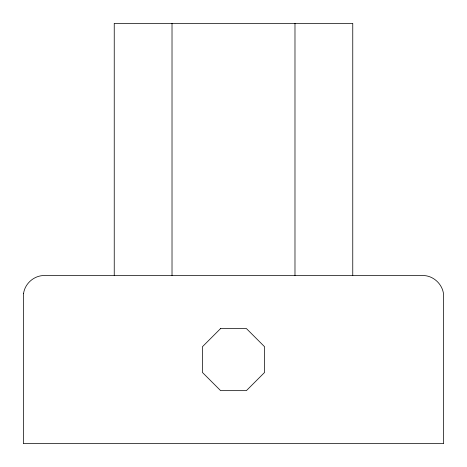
<?xml version="1.0" encoding="UTF-8"?>
<svg xmlns="http://www.w3.org/2000/svg" width="467" height="467" viewBox="0 0 467 467"><rect width="100%" height="100%" fill="white"/><g stroke="black" fill="none" stroke-linecap="round" stroke-linejoin="round"><path stroke-width="0.7" d="M352.76 275.53L352.76 23.35L114.24 23.35L114.24 275.53M294.981 23.35L294.981 275.53M172.019 23.35L172.019 275.53M23.601 293.264L23.35 443.65L443.65 443.65L443.65 296.545C443.866 285.314 433.866 275.314 422.635 275.53L44.365 275.53C34.313 275.402 25.055 283.323 23.601 293.264M220.634 328.523L202.433 346.724L202.433 372.456L220.634 390.657L246.366 390.657L264.567 372.456L264.567 346.724L246.366 328.523L220.634 328.523"/></g></svg>
